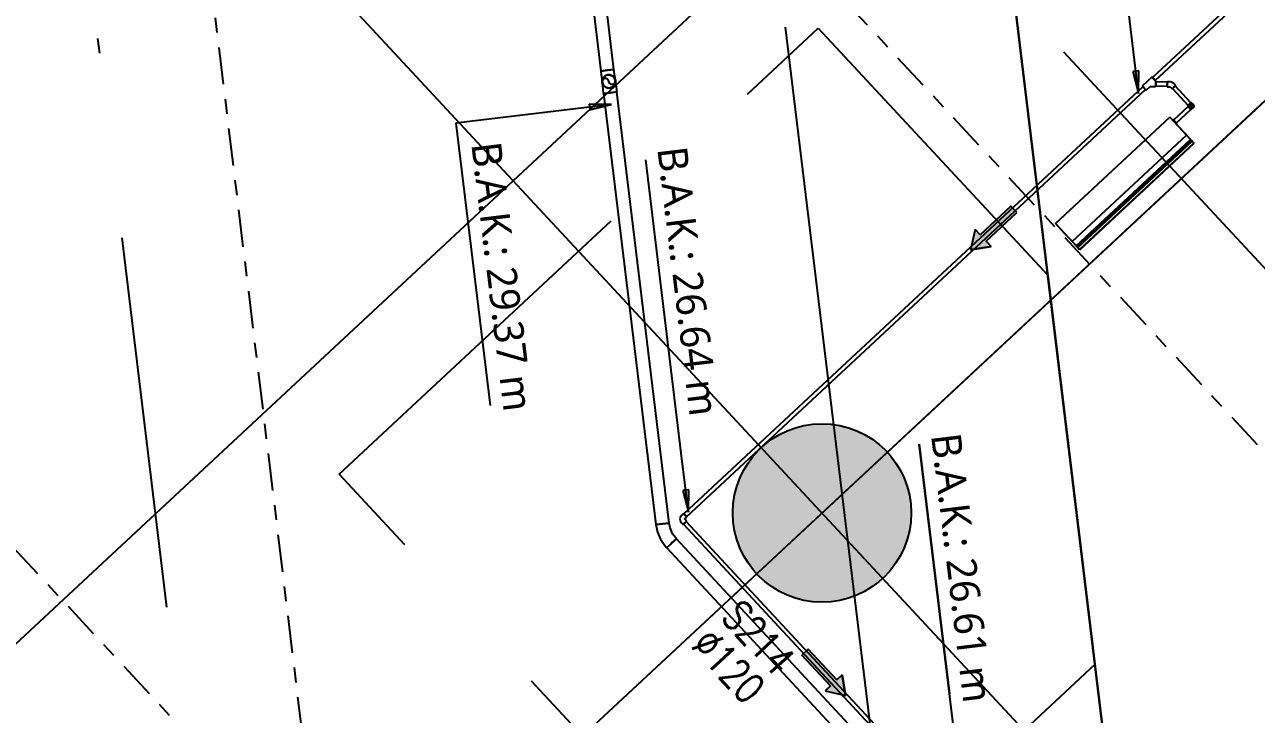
# Model space of a CAD drawing. Header units: inches. Extents: x 400392 to 401495, y 4543971 to 4544133.
# Drawn here: x 400481.94 to 400490.23, y 4544007.29 to 4544011.93 of the extents above; entities that cross this region are included whole.
import ezdxf

# ---------------------------------------------------------------- set-up
doc = ezdxf.new("R2010")
doc.units = ezdxf.units.IN
doc.header["$MEASUREMENT"] = 0
for name, pattern in [('ACAD_ISO05W100', [33, 24, -3, 0, -3, 0, -3]), ('AKS', [3, 2.5, -0.25, 0, -0.25]), ('CENTER', [2, 1.25, -0.25, 0.25, -0.25]), ('DASHDOT2', [0.5, 0.25, -0.125, 0, -0.125]), ('HIDDEN', [0.375, 0.25, -0.125])]:
    doc.linetypes.add(name, pattern=pattern)
doc.layers.add('A-DETL-GENF', color=92, linetype='Continuous', lineweight=9)
for name, color, linetype in [('aks prota', 2, 'AKS'), ('iderzi_PROTA', 3, 'Continuous'), ('kolon prota', 1, 'Continuous'), ('kolon tarama prota', 252, 'Continuous'), ('lkolon prota', 4, 'Continuous'), ('PRT-AL-TUNEL_EKSENI', 14, 'DASHDOT2'), ('skesit prota', 7, 'Continuous'), ('st-s_level (kot)', 6, 'Continuous'), ('temel prota', 6, 'Continuous'), ('tkolon prota', 6, 'Continuous')]:
    doc.layers.add(name, color=color, linetype=linetype)
doc.styles.add('OLCU', font='romanstw.shx')
doc.styles.add('Segoe UI Light_1', font='', dxfattribs={"height": 199.9999999999999})
doc.styles.add('tkolon', font='romanstw.shx')
doc.styles.get('Segoe UI Light_1').set_extended_font_data('Segoe UI Light')

# ---------------------------------------------------------------- blocks, each defined once
blk = doc.blocks.new('+24.06 mekanik')
at = {"layer": 'kolon tarama prota'}
for points in [[(90548.2168865946, 181398.3666169542), (90398.21688659457, 181418.1144915923), (90398.21688659457, 181378.6187423161)], [(91456.01527531144, 180148.8893272915), (91324.09414766714, 180197.7144342367), (91362.9494187781, 180225.944441136), (91196.6306645632, 180454.8625674726), (91245.1716842257, 180490.1296826102), (91411.4904384406, 180261.2115562735), (91450.34570955155, 180289.4415631728)], [(94329.31138524077, 178954.1555340862), (94280.48627829553, 178822.2344064419), (94252.25627139624, 178861.0896775528), (94023.33814505956, 178694.7709233379), (93988.07102992202, 178743.3119430004), (94216.9891562587, 178909.6306972153), (94188.75914935941, 178948.4859683263)], [(92977.9713985922, 178054.0964354575), (92827.97139859214, 178073.8443100956), (92827.97139859218, 178034.3485608194)], [(90193.79518895055, 177870.8905949523), (90174.04731431245, 177720.8905949523), (90213.54306358866, 177720.8905949523)]]:
    blk.add_hatch(color=253, dxfattribs=at).paths.add_polyline_path(points, flags=0)
at = {"layer": 'kolon tarama prota', "color": 253}
for p, q in [((114533.1414266164, 193490.4235080138), (93145.67981284576, 177951.523079527)), ((93197.93392177456, 177879.6014687271), (114585.3955355452, 193418.5018972139)), ((87054.77313091162, 186183.9925854004), (90453.93588187118, 181505.4464302406)), ((90475.51236511115, 181521.1226629192), (87076.3496141516, 186199.668818079)), ((90652.9086903604, 181741.0012759467), (90527.82675194669, 181650.1239282038)), ((90543.50298462533, 181628.5474449639), (90668.58492303904, 181719.4247927068)), ((90676.5181947177, 181718.196921812), (90754.74649593819, 181610.5249023429)), ((90776.32297917818, 181626.2011350215), (90698.09467795768, 181733.8731544906)), ((90849.2083928181, 181672.9751478148), (90910.40918003673, 181717.4401224765)), ((90897.85540977438, 181708.3192744941), (90865.59347926734, 181684.8796099452)), ((90904.51363926349, 181713.1567613792), (90897.85540977438, 181708.3192744941)), ((91515.02992468148, 180858.8514304004), (90897.85540977438, 181708.3192744941)), ((90924.89329174944, 181727.9634456162), (90904.51363926349, 181713.1567613792)), ((91521.6881541706, 180863.6889172854), (90904.51363926349, 181713.1567613792)), ((90910.40918003673, 181717.4401224765), (90924.89329174944, 181727.9634456162)), ((91527.58369494384, 180867.9722783828), (90910.40918003673, 181717.4401224765)), ((90924.89329174944, 181727.9634456162), (91542.06780665655, 180878.4956015225)), ((91543.24941771323, 180879.3540922067), (90926.07490280613, 181728.8219363004)), ((90496.77004539742, 181618.7265532674), (90493.91193234059, 181600.6892050558)), ((90525.86349042556, 181652.8261258667), (90511.089495767, 181642.0921904388)), ((90526.85117542878, 181595.4698080774), (90529.70928848564, 181613.5071562891)), ((90529.70928848564, 181613.5071562891), (90530.692251488, 181615.111311873)), ((90530.69225148801, 181615.111311873), (90545.46624614656, 181625.845247301)), ((90732.11881025467, 181587.904586496), (90807.3145011598, 181642.5374538613)), ((90804.43124651206, 181640.4426467407), (90732.11881025467, 181587.904586496)), ((90781.71507744568, 181630.1187237281), (90749.35439767069, 181606.6073136364)), ((90749.35439767069, 181606.6073136364), (90781.71507744568, 181630.1187237281)), ((90784.65400370714, 181626.0736387562), (90752.29332393214, 181602.5622286645)), ((90752.29332393214, 181602.5622286645), (90784.65400370714, 181626.0736387562)), ((90774.38772189617, 181624.7950883035), (90758.20738200867, 181613.0393832577)), ((90758.20738200867, 181613.0393832577), (90774.38772189617, 181624.7950883035)), ((90774.38772189617, 181624.7950883035), (90758.20738200867, 181613.0393832577)), ((90758.20738200867, 181613.0393832577), (90774.38772189617, 181624.7950883035)), ((90758.20738200867, 181613.0393832577), (90761.14630827014, 181608.9942982858)), ((90758.20738200867, 181613.0393832577), (90761.14630827014, 181608.9942982858)), ((90777.32664815763, 181620.7500033317), (90761.14630827014, 181608.9942982858)), ((90761.14630827014, 181608.9942982858), (90777.32664815763, 181620.7500033317)), ((90777.32664815763, 181620.7500033317), (90761.14630827014, 181608.9942982858)), ((90761.14630827014, 181608.9942982858), (90777.32664815763, 181620.7500033317)), ((90777.32664815763, 181620.7500033317), (90774.38772189617, 181624.7950883035)), ((90777.32664815763, 181620.7500033317), (90774.38772189617, 181624.7950883035)), ((90784.65400370714, 181626.0736387562), (90781.71507744568, 181630.1187237281)), ((90865.59347926734, 181684.8796099452), (90804.43124651206, 181640.4426467407)), ((90807.31450115978, 181642.5374538613), (90849.2083928181, 181672.9751478148)), ((91482.76799417444, 180835.4117658515), (90865.59347926734, 181684.8796099452)), ((90497.21087405125, 181600.1664703241), (90485.04921472432, 181523.415103339)), ((90511.39057439117, 181519.241175824), (90523.55223371813, 181595.9925428091)), ((90732.11881025467, 181587.904586496), (90732.11881025467, 181587.904586496)), ((91349.29332516178, 180738.4367424024), (90732.11881025467, 181587.904586496)), ((91349.29332516178, 180738.4367424024), (90732.11881025467, 181587.904586496)), ((90749.35439767069, 181606.6073136364), (90752.29332393214, 181602.5622286645)), ((90449.63595654609, 181502.3223516247), (90502.55373067354, 181429.4872840441)), ((90479.79918277849, 181524.2435945282), (90479.78260114306, 181524.138826822)), ((90479.87463620139, 181524.1609299513), (90479.81229043627, 181524.2467415352)), ((90532.73006456372, 181451.4116739546), (90510.81066612819, 181481.5811376689)), ((90510.81102384628, 181481.5796480012), (90516.64060633698, 181518.4126846348)), ((93006.87108461732, 178037.0062871639), (90528.43013923858, 181448.2875953387)), ((90548.2168865946, 181398.3666169542), (88057.03093303747, 181398.3666169542)), ((90548.2168865946, 181398.3666169542), (90398.21688659457, 181418.1144915923)), ((90398.21688659457, 181418.1144915923), (90398.21688659457, 181378.6187423161)), ((90398.21688659457, 181378.6187423161), (90548.2168865946, 181398.3666169542)), ((90506.85365599861, 181432.61136266), (92985.29460137733, 178021.3300544853)), ((91060.88058138569, 181177.8283066177), (91060.88058138569, 181177.8283066177)), ((91527.58369494384, 180867.9722783828), (91466.3829077252, 180823.5073037211)), ((91515.02992468148, 180858.8514304004), (91521.6881541706, 180863.6889172854)), ((91521.6881541706, 180863.6889172854), (91542.06780665655, 180878.4956015225)), ((91542.06780665655, 180878.4956015225), (91527.58369494384, 180867.9722783828)), ((91424.48901606689, 180793.0696097676), (91349.29332516178, 180738.4367424024)), ((91349.29332516178, 180738.4367424024), (91421.60576141917, 180790.974802647)), ((91421.60576141917, 180790.974802647), (91482.76799417444, 180835.4117658515)), ((91466.3829077252, 180823.5073037211), (91424.48901606689, 180793.0696097676)), ((91482.76799417444, 180835.4117658515), (91515.02992468148, 180858.8514304004)), ((91349.29332516178, 180738.4367424024), (91349.29332516178, 180738.4367424024)), ((91245.1716842257, 180490.1296826102), (91196.6306645632, 180454.8625674726)), ((91245.1716842257, 180490.1296826102), (91196.6306645632, 180454.8625674726)), ((91196.6306645632, 180454.8625674726), (91362.9494187781, 180225.944441136)), ((91362.9494187781, 180225.944441136), (91196.6306645632, 180454.8625674726)), ((91411.4904384406, 180261.2115562735), (91245.1716842257, 180490.1296826102)), ((91411.4904384406, 180261.2115562735), (91245.1716842257, 180490.1296826102)), ((91450.34570955155, 180289.4415631728), (91411.4904384406, 180261.2115562735)), ((91411.4904384406, 180261.2115562735), (91450.34570955155, 180289.4415631728)), ((91456.01527531144, 180148.8893272915), (91450.34570955155, 180289.4415631728)), ((91450.34570955155, 180289.4415631728), (91456.01527531144, 180148.8893272915)), ((91362.9494187781, 180225.944441136), (91324.09414766714, 180197.7144342367)), ((91362.9494187781, 180225.944441136), (91324.09414766714, 180197.7144342367)), ((91324.09414766714, 180197.7144342367), (91456.01527531144, 180148.8893272915)), ((91324.09414766714, 180197.7144342367), (91456.01527531144, 180148.8893272915)), ((92710.60482657752, 179649.6386143978), (94400.67973006457, 179649.6386143978)), ((95286.56172297522, 179649.6386143978), (92710.60482657752, 179649.6386143978)), ((95312.82140702603, 179685.2003581126), (93037.58198666661, 178032.1421578272)), ((93053.25821934525, 178010.5656745873), (95328.49763970467, 179663.6238748726)), ((94216.9891562587, 178909.6306972153), (93988.07102992202, 178743.3119430004)), ((94216.9891562587, 178909.6306972153), (93988.07102992202, 178743.3119430004)), ((94329.31138524077, 178954.1555340862), (94188.75914935941, 178948.4859683263)), ((94188.75914935941, 178948.4859683263), (94329.31138524077, 178954.1555340862)), ((94188.75914935941, 178948.4859683263), (94216.9891562587, 178909.6306972153)), ((94216.9891562587, 178909.6306972153), (94188.75914935941, 178948.4859683263)), ((94280.48627829553, 178822.2344064419), (94329.31138524077, 178954.1555340862)), ((94280.48627829553, 178822.2344064419), (94329.31138524077, 178954.1555340862)), ((94023.33814505956, 178694.7709233379), (94252.25627139624, 178861.0896775528)), ((94252.25627139624, 178861.0896775528), (94023.33814505956, 178694.7709233379)), ((94252.25627139624, 178861.0896775528), (94280.48627829553, 178822.2344064419)), ((94252.25627139624, 178861.0896775528), (94280.48627829553, 178822.2344064419)), ((93988.07102992202, 178743.3119430004), (94023.33814505956, 178694.7709233379)), ((93988.07102992202, 178743.3119430004), (94023.33814505956, 178694.7709233379)), ((92577.37692977204, 178054.0964354575), (90591.28437328897, 178054.0964354575)), ((92977.9713985922, 178054.0964354575), (92577.37692977204, 178054.0964354575)), ((92977.9713985922, 178054.0964354575), (92827.97139859214, 178073.8443100956)), ((92827.97139859214, 178073.8443100956), (92827.97139859218, 178034.3485608194)), ((92827.97139859218, 178034.3485608194), (92977.9713985922, 178054.0964354575)), ((89962.80073891759, 177915.3405949523), (87363.41778468547, 177915.3405949519)), ((89962.80073891759, 177915.3405949523), (89962.8007389176, 177870.8905949523)), ((89962.8007389176, 177870.8905949523), (89962.80073891759, 177915.3405949523)), ((93034.32157573766, 177915.3405949528), (90114.80073891758, 177915.3405949523)), ((90114.80073891758, 177915.3405949523), (90114.80073891759, 177870.8905949523)), ((90114.80073891759, 177870.8905949523), (90114.80073891758, 177915.3405949523)), ((93034.32157573766, 177915.3405949528), (93034.32157573763, 177870.8905949528)), ((93034.32157573763, 177870.8905949528), (93034.32157573766, 177915.3405949528)), ((93034.32157573765, 177826.4405949528), (93034.32157573765, 177915.3405949528)), ((93034.32157573765, 177915.3405949528), (93034.32157573765, 177826.4405949528)), ((93171.80686731017, 177915.562274127), (93145.67981284576, 177951.523079527)), ((93145.67981284576, 177951.523079527), (93171.80686731017, 177915.562274127)), ((93197.93392177454, 177879.6014687271), (93145.67981284574, 177951.523079527)), ((93145.67981284574, 177951.523079527), (93197.93392177454, 177879.6014687271)), ((93197.93392177456, 177879.6014687271), (93171.80686731017, 177915.562274127)), ((93171.80686731017, 177915.562274127), (93197.93392177456, 177879.6014687271)), ((87363.41778468546, 177826.4405949519), (89962.80073891763, 177826.4405949523)), ((89962.8007389176, 177870.8905949523), (89962.80073891763, 177826.4405949523)), ((89962.80073891763, 177826.4405949523), (89962.8007389176, 177870.8905949523)), ((89962.80073891752, 177870.8905949523), (89962.80073891752, 177870.8905949523)), ((89962.80073891752, 177870.8905949523), (89962.80073891752, 177870.8905949523)), ((90114.80073891759, 177870.8905949523), (90114.80073891763, 177826.4405949523)), ((90114.80073891763, 177826.4405949523), (90114.80073891759, 177870.8905949523)), ((90114.80073891763, 177826.4405949523), (93034.32157573766, 177826.4405949528)), ((90193.79518895055, 177870.8905949523), (90174.04731431245, 177720.8905949523)), ((90213.54306358866, 177720.8905949523), (90193.79518895055, 177870.8905949523)), ((90193.79518895055, 177870.8905949523), (90193.79518895055, 176815.7828698711)), ((93034.32157573766, 177870.8905949528), (93034.32157573766, 177826.4405949528)), ((93034.32157573766, 177826.4405949528), (93034.32157573763, 177870.8905949528)), ((90174.04731431245, 177720.8905949523), (90213.54306358866, 177720.8905949523)), ((90193.79518895055, 176815.7828698711), (92105.17271589543, 176815.7828698711))]:
    blk.add_line(p, q, dxfattribs=at)
at = {"layer": 'kolon tarama prota', "color": 253, "extrusion": (2.657953561930095e-07, 1.678165895574116e-06, 0.9999999999985567)}
for p, q in [((92982.91410458091, 178019.5609436625, -0.1556441931378364), (92993.64805502283, 178004.7869287123, -0.1556222529239873)), ((93019.97136434581, 178023.9119328964, -0.1556613444671396), (93009.23741390392, 178038.6859478467, -0.1556832846809887)), ((93020.48761209131, 178023.5953960518, -0.1556609504820555), (93019.97136434581, 178023.9119328964, -0.1556613444671396)), ((93021.07650221896, 178023.7368964133, -0.1556613444673977), (93020.48761209131, 178023.5953960518, -0.1556609504820555)), ((93035.85051734668, 178034.4708469841, -0.1556832846817837), (93021.07650221893, 178023.7368964133, -0.1556613444673977)), ((93040.20150640313, 177997.4135870903, -0.1556222529247324), (93054.97552153085, 178008.1475376611, -0.1556441931391185))]:
    blk.add_line(p, q, dxfattribs=at)
at = {"layer": 'kolon tarama prota', "color": 253, "extrusion": (0, 0, -1)}
blk.add_line((90114.80073892909, 177870.8905949561), (90114.80073892909, 177870.8905949561), dxfattribs=at)
blk.add_line((90114.80073892909, 177870.8905949561), (90114.80073892909, 177870.8905949561), dxfattribs=at)
at = {"layer": 'kolon tarama prota', "color": 253, "flags": 128}
for points in [[(90651.80718998176, 181742.5173611533), (90661.75511898026, 181749.7449546363), (90666.9264960145, 181753.50217998), (90667.1063622863, 181753.6328604759)], [(90663.74165217775, 181732.3889169313), (90661.03873109682, 181743.7974840259), (90667.1063622863, 181753.6328604759)], [(90684.98559572228, 181729.0242068227), (90673.57702862762, 181726.3212857418), (90663.74165217775, 181732.3889169313)], [(90667.1063622863, 181753.6328604759), (90678.51492938095, 181756.3357815568), (90688.35030583087, 181750.2681503673)], [(90684.98559572228, 181729.0242068227), (90681.29320897546, 181726.3415308213), (90672.01573565959, 181719.6010519049), (90669.68642341772, 181717.9087075002)], [(90688.35030583087, 181750.2681503673), (90691.05322691175, 181738.8595832726), (90684.98559572228, 181729.0242068227)], [(90511.089495767, 181642.0921904388), (90499.54005185075, 181627.9437215221), (90496.77004539744, 181618.7265532674)], [(90038.80073891752, 177915.3405949523), (90034.0877715128, 177915.3405949523), (90020.53339723972, 177915.3405949523), (89999.81870357558, 177915.3405949523), (89974.51283988984, 177915.3405949523), (89962.80073891752, 177915.3405949523)], [(93145.67981284574, 177951.523079527), (93108.81241706411, 177930.5994999796), (93068.2155790255, 177918.3971316002), (93034.32157573765, 177915.3405949528)], [(93034.32157573765, 177826.4405949528), (93085.51939923117, 177831.1895297594), (93134.97027336733, 177845.2742931384), (93180.98685741756, 177868.2142910595), (93197.93392177454, 177879.6014687271)], [(89962.80073891752, 177826.4405949522), (89989.14763595982, 177826.4405949522), (90012.22684702906, 177826.4405949523), (90029.1759624017, 177826.4405949523), (90037.89286028064, 177826.4405949523), (90038.80073891752, 177826.4405949523)]]:
    blk.add_lwpolyline(points, dxfattribs=at)
at = {"layer": 'kolon tarama prota', "color": 253, "extrusion": (0, 0, -1), "flags": 128}
for points in [[(-90667.25134600274, 181753.6385019017), (-90661.155274182, 181743.6235583732), (-90663.88663589416, 181732.3945583572)], [(-90663.88663589416, 181732.3945583572), (-90666.57155703947, 181728.6990814349), (-90673.34221556163, 181719.3800694553), (-90675.00210951113, 181717.0954214333)], [(-90663.88663589416, 181732.3945583572), (-90673.90157942266, 181726.2984865364), (-90685.13057943869, 181729.0298482486)], [(-90688.49528954728, 181750.2737917931), (-90678.4803460188, 181756.3698636139), (-90667.25134600274, 181753.6385019017)], [(-90685.13057943869, 181729.0298482486), (-90691.22665125947, 181739.0447917771), (-90688.49528954728, 181750.2737917931)], [(-90699.61076316425, 181734.9746548692), (-90692.35220691818, 181744.965200455), (-90688.61886279302, 181750.1037078118), (-90688.49528954728, 181750.2737917931)], [(-90038.80073892907, 177915.3405949561), (-90043.51370633378, 177915.3405949561), (-90057.06808060688, 177915.3405949561), (-90077.782774271, 177915.3405949561), (-90103.08863795675, 177915.3405949561), (-90114.80073892909, 177915.3405949561)], [(-90114.8007389291, 177826.4405949561), (-90088.45384188683, 177826.4405949561), (-90065.37463081758, 177826.4405949561), (-90048.42551544492, 177826.4405949561), (-90039.70861756598, 177826.4405949561), (-90038.8007389291, 177826.4405949561)]]:
    blk.add_lwpolyline(points, dxfattribs=at)
at = {"layer": 'kolon tarama prota', "color": 253, "extrusion": (2.657953561930095e-07, 1.678165895574116e-06, 0.9999999999985567), "elevation": 0.1678165895574117, "flags": 128}
for points in [[(92993.64805506085, 178004.7869286814), (93007.39071237553, 177993.782623989), (93015.39571093977, 177991.4588912165)], [(93015.39571093976, 177991.4588912165), (93032.89455451109, 177993.3943584732), (93040.20150644118, 177997.4135870594)]]:
    blk.add_lwpolyline(points, dxfattribs=at)
at = {"layer": 'kolon tarama prota', "color": 253, "extrusion": (0, 0, -1)}
for centre, radius, start, end in [((-90676.19096272072, 181741.3341750751), 15.20898437500379, 234.0000000001299, 54.00000000012991), ((-90676.19096272072, 181741.3341750751), 15.20898437499818, 54.00000000012991, 234.0000000001299), ((-90038.80073892909, 177870.8905949561), 44.44999999999345, 0, 180), ((-90038.80073892909, 177870.8905949561), 44.45000000000297, 180, 0)]:
    blk.add_arc(centre, radius, start, end, dxfattribs=at)
at = {"layer": 'kolon tarama prota', "color": 253}
for centre, radius, start, end in [((90676.04597900431, 181741.3285336493), 15.20898437498924, 36.00000000025165, 216.0000000002112), ((90676.04597900428, 181741.3285336493), 13.33500000002095, 0, 180), ((90676.04597900428, 181741.3285336493), 13.33500000002995, 180, 0), ((90676.04597900431, 181741.3285336493), 15.20898437502244, 216.0000000002046, 36.00000000024505), ((90676.04597900428, 181734.6610336493), 6.667499999976967, 89.99999999987496, 269.9999999996244), ((90676.04597900428, 181747.9960336493), 6.667499999981374, 269.9999999999996, 90), ((90038.80073891763, 177870.8905949523), 44.44999999997953, 0, 180), ((90038.80073891749, 177870.8905949523), 44.44999999999197, 0, 180), ((90038.80073891765, 177893.1155949523), 22.22499999999298, 269.9999999999809, 90.00000000005627), ((90038.80073891763, 177870.8905949523), 44.4500000000262, 180, 0), ((90038.80073891749, 177870.8905949523), 44.45000000000263, 180, 0), ((90038.8007389176, 177848.6655949523), 22.22500000001481, 89.9999999999625, 270.0000000001122)]:
    blk.add_arc(centre, radius, start, end, dxfattribs=at)
for centre, major_axis, ratio, start_param, end_param in [((90660.74680669975, 181730.2130343268), (-8.939616717994907, 12.30432682654638), 0.009765514399721974, 4.712388980383741, 7.853981633974315), ((90660.74680669975, 181730.2130343268), (-7.838116339349689, 10.78824161997179), 0.009765514401004802, 0, 1.570796326794547), ((90660.74680669975, 181730.2130343268), (-7.838116339349714, 10.78824161997177), 0.00976551439948053, 4.712388980384092, 6.283185307178995), ((90660.74680669975, 181730.2130343268), (-8.939616717965711, 12.30432682654644), 0.009765514400295348, 1.570796326794744, 4.712388980383756), ((90660.74680669975, 181730.2130343268), (-7.838116339291476, 10.78824162001545), 0.009765514401003992, 1.5707963267946, 3.141592653589496), ((90660.74680669975, 181730.2130343268), (-7.838116339291505, 10.78824162001543), 0.009765514399479723, 3.141592653589242, 4.712388980384145), ((90687.3064363377, 181726.0350381513), (10.78824162000092, 7.838116339320548), 0.009999500037625713, 1.570796326794924, 3.141592653589814), ((90687.3064363377, 181726.0350381513), (10.78824162000092, 7.838116339320548), 0.009999500037625713, 3.141592653589814, 4.712388980384711), ((90687.3064363377, 181726.0350381513), (10.78824161997182, 7.838116339305997), 0.009999500037649784, 2.664335440566598e-14, 1.57079632679492), ((90687.3064363377, 181726.0350381513), (10.78824161997182, 7.838116339305997), 0.009999500037649784, 4.712388980384707, 6.283185307179613), ((90535.66486828605, 181639.3356865839), (-9.801377860495565, 13.49043928290883), 0.01013677082870643, 6.279894350016194, 9.421487003536338), ((90535.66486828604, 181639.3356865838), (-9.801377860510023, 13.49043928289431), 0.01013677082921734, 3.138301696408046, 6.279894349947241), ((90535.66486828603, 181639.3356865838), (-7.838116339335187, 10.78824162000085), 0.009765514397945282, 0, 1.570796326794085), ((90535.66486828603, 181639.3356865838), (-7.838116339335137, 10.78824162000089), 0.009765514400993821, 4.712388980384355, 6.283185307179247), ((90535.66486828603, 181639.3356865838), (-7.838116339306084, 10.78824161998631), 0.009765514397966428, 1.570796326794096, 3.141592653588984), ((90535.66486828603, 181639.3356865838), (-7.83811633930603, 10.78824161998634), 0.00976551440101497, 3.141592653589468, 4.712388980384365), ((90765.53473755819, 181618.3630186823), (10.78824162000097, 7.83811633933503), 0.009999500036736454, 1.570796326795557, 3.141592653590446), ((90765.53473755819, 181618.3630186823), (10.78824162000082, 7.838116339335238), 0.00999950003938499, 3.141592653588527, 4.712388980383419), ((90765.53473755819, 181618.3630186823), (10.78824161998642, 7.838116339291373), 0.009999500036764523, 6.727446988024619e-13, 1.570796326795577), ((90765.53473755819, 181618.3630186823), (10.78824161998627, 7.838116339291579), 0.009999500039413061, 4.712388980383439, 6.283185307178348), ((90510.3815538847, 181598.0795065666), (-16.46962154410662, 2.60969848915365), 0.004841560956365592, 6.273690704513951, 9.41528335754148), ((90510.3815538847, 181598.0795065666), (-16.46962154409192, 2.609698489197754), 0.004841560953671436, 3.132098050924607, 6.273690705076669), ((90510.3815538847, 181598.0795065666), (-13.17067983344896, 2.086963757508743), 0.00484156095679821, 0, 1.570796326794282), ((90510.3815538847, 181598.0795065666), (-13.17067983344896, 2.086963757508723), 0.004841560954642588, 4.712388980383728, 6.283185307178632), ((90510.3815538847, 181598.0795065666), (-13.17067983343442, 2.086963757552343), 0.004841560958049542, 1.570796326794299, 3.141592653588282), ((90510.3815538847, 181598.0795065666), (-13.17067983343441, 2.086963757552369), 0.004841560953567517, 3.141592653588688, 4.712388980383573), ((90464.7241234912, 181513.2845465799), (15.0881669450803, 10.96219495525782), 0.00999829866421591, 0.0241350400905599, 3.165727693462383), ((90464.7241234912, 181513.2845465799), (15.08816694510767, 10.96219495522882), 0.009998298662957662, 3.165727693677356, 6.30732034748511), ((90464.72412349119, 181513.2845465799), (10.78824162001566, 7.838116339320287), 0.009998298663232949, 1.570796326797345, 3.141592653592225), ((90464.72412349119, 181513.2845465799), (10.78824162001547, 7.838116339320547), 0.00999829866283294, 3.14159265358982, 4.712388980384725), ((90464.72412349119, 181513.2845465799), (10.78824161995746, 7.838116339291185), 0.009998298663281082, 2.43149821808973e-12, 1.570796326797337), ((90464.72412349119, 181513.2845465799), (10.78824161995726, 7.83811633929144), 0.00999829866288108, 4.712388980384717, 6.283185307179633), ((90498.21989455773, 181521.3281395815), (-18.42071177924576, 2.91545494666732), 0.009996816667820416, 6.259049653171909, 9.400642306850985), ((90498.21989455773, 181521.3281395815), (-18.42071177923046, 2.915454946682151), 0.009996816667604934, 3.117456999762226, 6.259049653262736), ((90498.21989455773, 181521.3281395815), (-13.1706798334053, 2.086963757523356), 0.004841560955564444, 3.110844914999689e-13, 1.570796326795191), ((90498.21989455773, 181521.3281395815), (-13.17067983340532, 2.086963757523238), 0.004841560958061633, 4.71238898038317, 6.283185307178055), ((90498.21989455773, 181521.3281395815), (-13.1706798334344, 2.086963757537905), 0.004841560955553182, 1.570796326795194, 3.141592653590064), ((90498.21989455773, 181521.3281395815), (-13.17067983344897, 2.086963757494136), 0.004841560958047632, 3.141592653588289, 4.712388980383157), ((90517.64189761864, 181440.4494789994), (15.08816694510907, 10.96219495524393), 0.009998298662449818, 0.02413504024566492, 3.165727693680608), ((90517.64189761864, 181440.4494789994), (15.08816694507857, 10.96219495525792), 0.009998298663013718, 3.165727693522509, 6.307320347267152), ((90517.64189761863, 181440.4494789994), (10.7882416199575, 7.838116339291115), 0.009998298662398236, 3.091000474776044e-12, 1.570796326797979), ((90517.64189761863, 181440.4494789994), (10.78824161995716, 7.838116339291577), 0.00999829866464677, 4.712388980383434, 6.283185307178341), ((90517.64189761863, 181440.4494789994), (10.78824162001571, 7.838116339334769), 0.00999829866234369, 1.570796326797978, 3.141592653592871), ((90517.64189761863, 181440.4494789994), (10.78824162001537, 7.838116339335237), 0.009998298664592224, 3.141592653588541, 4.712388980383433), ((92996.08284299735, 178029.1681708246), (10.78824162001541, 7.83811633932064), 0.009998298662191518, 1.570796326794055, 3.14159265358896), ((92996.08284299735, 178029.1681708246), (10.78824162001544, 7.838116339320589), 0.009998298665240062, 3.141592653589427, 4.712388980384325), ((92996.08284299735, 178029.1681708246), (10.78824161997175, 7.838116339291538), 0.009998298662230823, 0, 1.570796326794054), ((92996.08284299735, 178029.1681708246), (10.78824161997178, 7.838116339291485), 0.009998298665279367, 4.712388980384324, 6.283185307179213), ((93045.42010300593, 178021.3539162072), (-7.838116339320439, 10.7882416199719), 0.009999500034353409, 1.047384401431373e-12, 1.570796326795948), ((93045.42010300593, 178021.3539162072), (-7.838116339320687, 10.78824161997172), 0.00999950003940906, 4.712388980383417, 6.283185307178323), ((93045.42010300593, 178021.3539162072), (-7.838116339320436, 10.78824161998645), 0.009999500034344579, 1.570796326795954, 3.141592653590847), ((93045.42010300593, 178021.3539162072), (-7.838116339320685, 10.78824161998627), 0.009999500039400231, 3.141592653588536, 4.712388980383423)]:
    blk.add_ellipse(centre, major_axis=major_axis, ratio=ratio, start_param=start_param, end_param=end_param, dxfattribs=at)
at = {"layer": 'kolon tarama prota', "color": 253, "extrusion": (0, 0, -1)}
for major_axis, ratio, start_param, end_param in [((12.30432682655796, 8.939616717971765), 0.009999500037782938, 1.570796326794898, 4.712388980384685), ((12.30432682656973, 8.939616717980318), 0.00999950003765377, 4.712388980384685, 7.853981633974485)]:
    blk.add_ellipse((90687.30643633768, 181726.0350381513), major_axis=major_axis, ratio=ratio, start_param=start_param, end_param=end_param, dxfattribs=at)
at = {"layer": 'kolon tarama prota', "color": 253, "extrusion": (2.657953561930101e-07, 1.678165895574116e-06, 0.9999999999985564)}
blk.add_ellipse((92996.07575924238, 178029.1234457546, -0.1556637389094125), major_axis=(-13.16165466150562, -9.562502092067238, 1.954577157613587e-05), ratio=0.009999500036613975, start_param=3.15159061898821, end_param=6.293183272630591, dxfattribs=at)
at = {"layer": 'kolon tarama prota', "color": 253, "extrusion": (2.657953561930109e-07, 1.678165895574116e-06, 0.9999999999985567)}
blk.add_ellipse((92996.07575924242, 178029.1234457546, -0.1556637389094126), major_axis=(-13.16165466152055, -9.562502092081527, 1.954577157616382e-05), ratio=0.009999500038378442, start_param=0.009997965399321185, end_param=3.151590619127081, dxfattribs=at)
at = {"layer": 'kolon tarama prota', "color": 253, "extrusion": (2.657953561930101e-07, 1.678165895574116e-06, 0.9999999999985565)}
blk.add_ellipse((93045.41301943877, 178021.3091923226, -0.1556637389104512), major_axis=(-9.562502092081631, 13.16165466150785, -1.954577133263353e-05), ratio=0.009998298664275347, start_param=6.273186140516724, end_param=9.414778793876424, dxfattribs=at)
at = {"layer": 'kolon tarama prota', "color": 253, "extrusion": (2.657953561930103e-07, 1.678165895574116e-06, 0.9999999999985565)}
blk.add_ellipse((93045.41301943877, 178021.3091923226, -0.1556637389104512), major_axis=(-9.562502092096286, 13.16165466146428, -1.954577133255651e-05), ratio=0.009998298663742985, start_param=3.131593486465956, end_param=6.273186140285847, dxfattribs=at)
at = {"layer": 'kolon tarama prota', "color": 253, "style": 'Segoe UI Light_1'}
for s, p in [('B.A.K.: 26.61 m', (92659.9055713249, 179735.5761530496)), ('B.A.K.: 26.64 m', (90525.37379780815, 178140.0339741093)), ('B.A.K.: 29.37 m', (90343.45154320484, 176901.720408523))]:
    blk.add_text(s, height=200, dxfattribs=at).set_placement(p)
blk = doc.blocks.new('A$C1a5ef8c2')
at = {"layer": 'kolon tarama prota'}
h = blk.add_hatch(color=256, dxfattribs=at)
h.dxf.hatch_style = 1
edge = h.paths.add_edge_path()
edge.add_arc((95.71358554478502, 34.02261061035097), 0.6000000000123112, -47.07600604191619, 312.9239939580838)
at = {"layer": 'aks prota', "ltscale": 10}
for p, q in [((98.48184848728124, 12.47123369947076), (84.38530663086567, 128.5511740446091)), ((98.4818484885036, 12.47123369760811), (84.38530663133133, 128.5511740446091)), ((98.48184848763049, 12.47123370040208), (84.385306631797, 128.5511740446091)), ((98.48184848681558, 12.47123369947076), (84.385306631797, 128.5511740446091)), ((98.48184848728124, 12.47123369947076), (84.38530663133133, 128.5511740446091)), ((98.48184848809615, 12.47123369667679), (84.385306631797, 128.5511740446091)), ((121.0854302718071, 6.742173030972481), (8.08986567996908, 128.2378104133531)), ((121.0854302699445, 6.742173034697771), (8.089865682297386, 128.2378104142845)), ((121.0854302697117, 6.742173032835126), (8.089865682297386, 128.2378104142845)), ((119.2287120601395, 8.738562566228211), (8.089865681366064, 128.2378104142845)), ((121.0854302710504, 6.742173031903803), (8.089865679503419, 128.2378104142845)), ((108.5395137761952, 20.23185403458774), (24.49207383778412, 110.6017488418147)), ((82.98435997089837, 26.3491863226518), (108.516824700986, 50.09531000908464)), ((85.06149222014938, 24.11579839978367), (110.5939569500624, 47.86192208528519)), ((85.06149221968371, 24.11579839885235), (110.593956950237, 47.86192208528519)), ((85.0614922210807, 24.1157983969897), (110.593956951343, 47.86192208342254)), ((85.28037582116667, 24.31932867877185), (110.593956950237, 47.86192208528519)), ((85.28037582256366, 24.31932867784053), (110.5939569511684, 47.86192208342254))]:
    blk.add_line(p, q, dxfattribs=at)
at = {"layer": 'iderzi_PROTA', "linetype": 'ACAD_ISO05W100', "lineweight": 30, "ltscale": 2}
blk.add_lwpolyline([(93.21844469977077, 62.03481871355325), (93.52608912007418, 59.50147781893611), (93.75781578419264, 59.25231955386698), (94.25833580398466, 55.13071763329208), (94.85397750965785, 55.20305130351335), (99.40365714533255, 17.73807967733592), (97.5277087361901, 15.99337629321963)], dxfattribs=at)
at = {"layer": 'kolon prota', "color": 1}
blk.add_circle((95.71358554478502, 34.02261061035097), 0.6000000000123112, dxfattribs=at)
at = {"layer": 'PRT-AL-TUNEL_EKSENI', "ltscale": 10}
for p, q in [((10.50631630996941, 130.4852014249191), (123.5018809015164, 8.989564041607082)), ((93.15213341341587, 18.20187571365386), (79.81885314453393, 127.9966320414096))]:
    blk.add_line(p, q, dxfattribs=at)
at = {"layer": 'skesit prota', "linetype": 'CENTER', "ltscale": 0.2}
for points in [[(6.701283006987069, 133.3384129730985), (120.2835629340843, 11.2119246898219)], [(80.38463008543476, 129.9702258221805), (94.69397895771544, 12.1378964157775)], [(46.81800741900224, 80.51629749406129), (100.5956440005102, 22.69324703048915)]]:
    blk.add_lwpolyline(points, dxfattribs=at)
at = {"layer": 'temel prota', "linetype": 'HIDDEN', "ltscale": 10}
blk.add_lwpolyline([(97.54980155773228, 33.0039121247828), (95.46226525015663, 31.06242394540459), (92.46574390289607, 34.28435811959207), (95.6876780767343, 37.28087946772575), (97.23207084363094, 35.62031000852585)], close=True, dxfattribs=at)
at = {"layer": 'A-DETL-GENF', "xscale": 0.001000000000024428, "yscale": 0.001000000000024428, "zscale": 0.001000000000024428, "rotation": 276.923993958082}
blk.add_blockref('+24.06 mekanik', (-93.14853458531434, 104.8627004241571), dxfattribs=at)
at = {"layer": 'lkolon prota', "style": 'tkolon', "width": 0.8}
blk.add_text('%%C120', height=0.2000000000048855, rotation=312.9239939495117, dxfattribs=at).set_placement((94.82461519760545, 33.12696107849479))
at = {"layer": 'st-s_level (kot)', "color": 6, "style": 'OLCU', "width": 0.8}
for tag, p, rotation in [('D=60', (41.41703286580741, 99.58001939486712), 312.9239939495117), ('D=60', (34.91377208690392, 96.88071346003562), 312.9239939495117), ('D=60', (41.72404787596315, 89.55813579354435), 312.9239939495117), ('D=60', (74.07240101491334, 82.3654021685943), 276.923994085215), ('D=90', (58.45173784665531, 80.89350863266736), 312.9239939495117), ('D=60', (82.06995531456778, 73.76825603935868), 276.923994085215), ('D=60', (66.16953595646191, 72.69707751180977), 312.9239939495117), ('D=60', (59.52860149176558, 70.14633769541979), 312.9239939495117), ('D=60', (74.28302203526255, 63.91414567641914), 312.9239939495117), ('D=60', (67.52317142457468, 61.55037755891681), 312.9239939495117), ('D=60', (81.90516735991696, 55.7777361664921), 312.9239939495117), ('D=60', (75.51774133963045, 52.95441743545234), 312.9239939495117), ('D=60', (83.51231125422055, 44.35845731198788), 312.9239939495117), ('D=60', (93.86754728655796, 42.95339011400938), 312.9239939495117), ('D=60', (102.2343588467338, 34.1871841000393), 312.9239939495117), ('D=60', (95.21837176603731, 31.80971260089427), 312.9239939495117), ('D=60', (99.28763992898166, 27.66433198004961), 312.9239939495117), ('+22.51', (112.2286650243332, 23.93479506019503), 312.9239939495117), ('+20.81', (108.5519845855888, 21.49965451750904), 312.9239939495117), ('D=80', (97.11668090563035, 17.52580411545932), 312.9239939495117)]:
    blk.add_attdef(tag, p, '', height=0.2000000000048856, rotation=rotation, dxfattribs=at)
at = {"layer": 'tkolon prota', "style": 'tkolon', "width": 0.8}
blk.add_text('S214', height=0.2000000000048855, rotation=312.9239939495117, dxfattribs=at).set_placement((95.02743449469563, 33.31608473323286))

msp = doc.modelspace()

# ---------------------------------------------------------------- hatches: boundary and pattern name
at = {"layer": 'kolon tarama prota'}
h = msp.add_hatch(color=256, dxfattribs=at)
h.dxf.hatch_style = 1
edge = h.paths.add_edge_path()
edge.add_arc((400487.305883, 4544008.64274464), 0.6000000000123112, -47.07600604191619, 312.9239939580838)

# ---------------------------------------------------------------- linework, layer by layer
at = {"layer": 'aks prota', "ltscale": 10}
for p, q in [((400490.0741459425, 4543987.091367729), (400475.977604086, 4544103.171308074)), ((400490.0741459437, 4543987.091367727), (400475.9776040865, 4544103.171308074)), ((400490.0741459428, 4543987.09136773), (400475.977604087, 4544103.171308074)), ((400490.074145942, 4543987.091367729), (400475.977604087, 4544103.171308074)), ((400490.0741459425, 4543987.091367729), (400475.9776040865, 4544103.171308074)), ((400490.0741459433, 4543987.091367726), (400475.977604087, 4544103.171308074)), ((400512.6777277262, 4543981.362307061), (400399.6821631347, 4544102.857944444)), ((400512.677727727, 4543981.362307061), (400399.6821631351, 4544102.857944443)), ((400512.6777277251, 4543981.362307064), (400399.6821631375, 4544102.857944444)), ((400512.6777277249, 4543981.362307062), (400399.6821631375, 4544102.857944444)), ((400510.8210095153, 4543983.358696596), (400399.6821631365, 4544102.857944444)), ((400500.1318112314, 4543994.851988064), (400416.084371293, 4544085.221882871)), ((400474.5766574261, 4544000.969320352), (400500.1091221562, 4544024.715444039)), ((400476.6537896749, 4543998.735932428), (400502.1862544054, 4544022.482056115)), ((400476.6537896753, 4543998.735932429), (400502.1862544052, 4544022.482056115)), ((400476.6537896763, 4543998.735932427), (400502.1862544065, 4544022.482056113)), ((400476.8726732777, 4543998.939462707), (400502.1862544063, 4544022.482056113)), ((400476.8726732763, 4543998.939462708), (400502.1862544054, 4544022.482056115))]:
    msp.add_line(p, q, dxfattribs=at)
at = {"layer": 'iderzi_PROTA', "linetype": 'ACAD_ISO05W100', "lineweight": 30, "ltscale": 2}
msp.add_lwpolyline([(400484.810742155, 4544036.654952743), (400485.1183865753, 4544034.121611848), (400485.3501132394, 4544033.872453583), (400485.8506332592, 4544029.750851663), (400486.4462749648, 4544029.823185333), (400490.9959546005, 4543992.358213707), (400489.1200061914, 4543990.613510323)], dxfattribs=at)
at = {"layer": 'kolon prota', "color": 1}
msp.add_circle((400487.305883, 4544008.64274464), 0.6000000000123112, dxfattribs=at)
at = {"layer": 'PRT-AL-TUNEL_EKSENI', "ltscale": 10}
for p, q in [((400402.0986137651, 4544105.105335454), (400515.0941783567, 4543983.609698071)), ((400484.7444308686, 4543992.822009743), (400471.4111505997, 4544102.616766071))]:
    msp.add_line(p, q, dxfattribs=at)
at = {"layer": 'skesit prota', "linetype": 'CENTER', "ltscale": 0.2}
for points in [[(400398.2935804622, 4544107.958547003), (400511.8758603893, 4543985.832058719)], [(400471.9769275406, 4544104.590359852), (400486.2862764129, 4543986.758030445)], [(400438.4103048742, 4544055.136431524), (400492.1879414557, 4543997.31338106)]]:
    msp.add_lwpolyline(points, dxfattribs=at)
at = {"layer": 'temel prota', "linetype": 'HIDDEN', "ltscale": 10}
msp.add_lwpolyline([(400489.1420990129, 4544007.624046154), (400487.0545627053, 4544005.682557975), (400484.0580413581, 4544008.904492149), (400487.2799755319, 4544011.901013497), (400488.8243682988, 4544010.240444038)], close=True, dxfattribs=at)

# ---------------------------------------------------------------- block references
msp.add_blockref('A$C1a5ef8c2', (400391.5922974552, 4543974.62013403))
at = {"layer": 'A-DETL-GENF', "xscale": 0.001000000000024428, "yscale": 0.001000000000024428, "zscale": 0.001000000000024428, "rotation": 276.923993958082}
msp.add_blockref('+24.06 mekanik', (400298.4437628699, 4544079.482834454), dxfattribs=at)

# ---------------------------------------------------------------- texts
at = {"layer": 'lkolon prota', "style": 'tkolon', "width": 0.8}
msp.add_text('%%C120', height=0.2000000000048855, rotation=312.9239939495117, dxfattribs=at).set_placement((400486.4169126528, 4544007.747095108))
at = {"layer": 'tkolon prota', "style": 'tkolon', "width": 0.8}
msp.add_text('S214', height=0.2000000000048855, rotation=312.9239939495117, dxfattribs=at).set_placement((400486.6197319499, 4544007.936218763))

doc.saveas('drawing.dxf')
